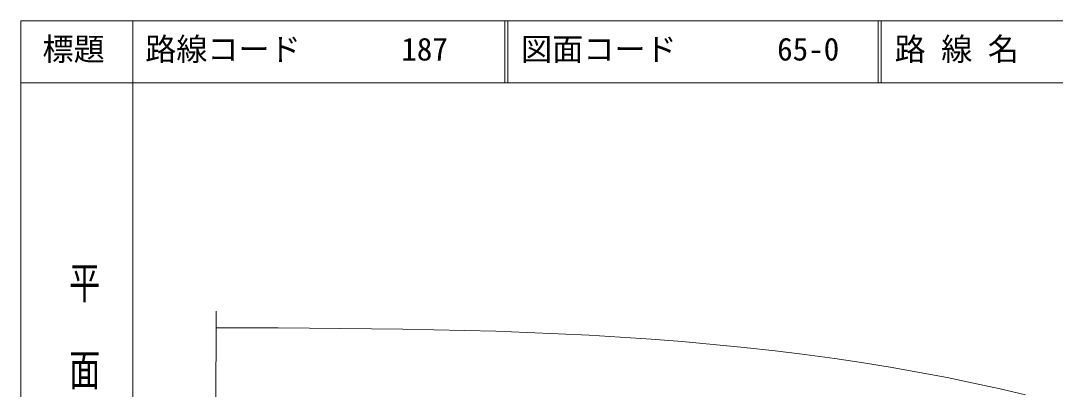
# Model space of a CAD drawing. Units: millimetres, scale not verified. Extents: x 40000 to 680000, y 20000 to 380000.
# Drawn here: x 40000 to 206206, y 320792 to 380000 of the extents above; entities that cross this region are included whole.
import ezdxf
from ezdxf.enums import TextEntityAlignment as Align

# ---------------------------------------------------------------- set-up
doc = ezdxf.new("R2010")
doc.units = ezdxf.units.MM
doc.header["$LTSCALE"] = 1000
doc.layers.add('S-SUV', color=7, linetype='Continuous', lineweight=13)
doc.styles.add('@ＭＳ ゴシック', font='')
doc.styles.add('ＭＳ ゴシック', font='')
doc.styles.get('@ＭＳ ゴシック').set_extended_font_data('@MS Gothic')
doc.styles.get('ＭＳ ゴシック').set_extended_font_data('MS Gothic')

msp = doc.modelspace()

# ---------------------------------------------------------------- linework, layer by layer
at = {"layer": 'S-SUV'}
for p, q in [((40000, 380000), (40000, 20000)), ((680000, 380000), (40000, 380000)), ((58000, 380000), (58000, 370000)), ((117750, 380000), (117750, 370000)), ((118250, 380000), (118250, 370000)), ((177750, 380000), (177750, 370000)), ((178250, 380000), (178250, 370000)), ((40000, 370000), (680000, 370000)), ((58000, 370000), (58000, 20000)), ((71382, 333341), (71261, 261998)), ((71378, 330677), (76372, 330662)), ((76372, 330662), (81377, 330644)), ((81377, 330644), (86371, 330618)), ((86371, 330618), (91374, 330581)), ((91374, 330581), (96367, 330529)), ((96367, 330529), (101369, 330460)), ((101369, 330460), (106359, 330370)), ((106359, 330370), (111358, 330254)), ((111358, 330254), (116346, 330110)), ((116346, 330110), (121342, 329934)), ((121342, 329934), (126326, 329724)), ((126326, 329724), (131318, 329473)), ((131318, 329473), (136297, 329181)), ((136297, 329181), (141284, 328842)), ((141284, 328842), (146259, 328455)), ((146259, 328455), (151240, 328014)), ((151240, 328014), (156208, 327519)), ((156208, 327519), (161180, 326964)), ((161180, 326964), (165987, 326368)), ((165987, 326368), (170787, 325714)), ((170787, 325714), (175390, 325026)), ((175390, 325026), (179985, 324279)), ((179985, 324279), (184403, 323501)), ((184403, 323501), (188820, 322662)), ((188820, 322662), (193080, 321793)), ((193080, 321793), (197329, 320864)), ((197329, 320864), (201440, 319905))]:
    msp.add_line(p, q, dxfattribs=at)

# ---------------------------------------------------------------- texts
at = {"layer": 'S-SUV', "style": 'ＭＳ ゴシック'}
for s, p in [('標題', (43500, 372500)), ('路線コード', (60000, 372500)), ('図面コード', (120380, 372500)), ('路 線 名', (180380, 372500)), ('187', (101142, 372500)), ('65-0', (161521, 372500))]:
    msp.add_text(s, height=3666, dxfattribs=at).set_placement(p, align=Align.BOTTOM_LEFT)
at = {"layer": 'S-SUV', "style": '@ＭＳ ゴシック', "width": 1.4}
msp.add_text('平  面  図', height=3666, rotation=270, dxfattribs=at).set_placement((47277, 341475), align=Align.BOTTOM_LEFT)

doc.saveas('drawing.dxf')
